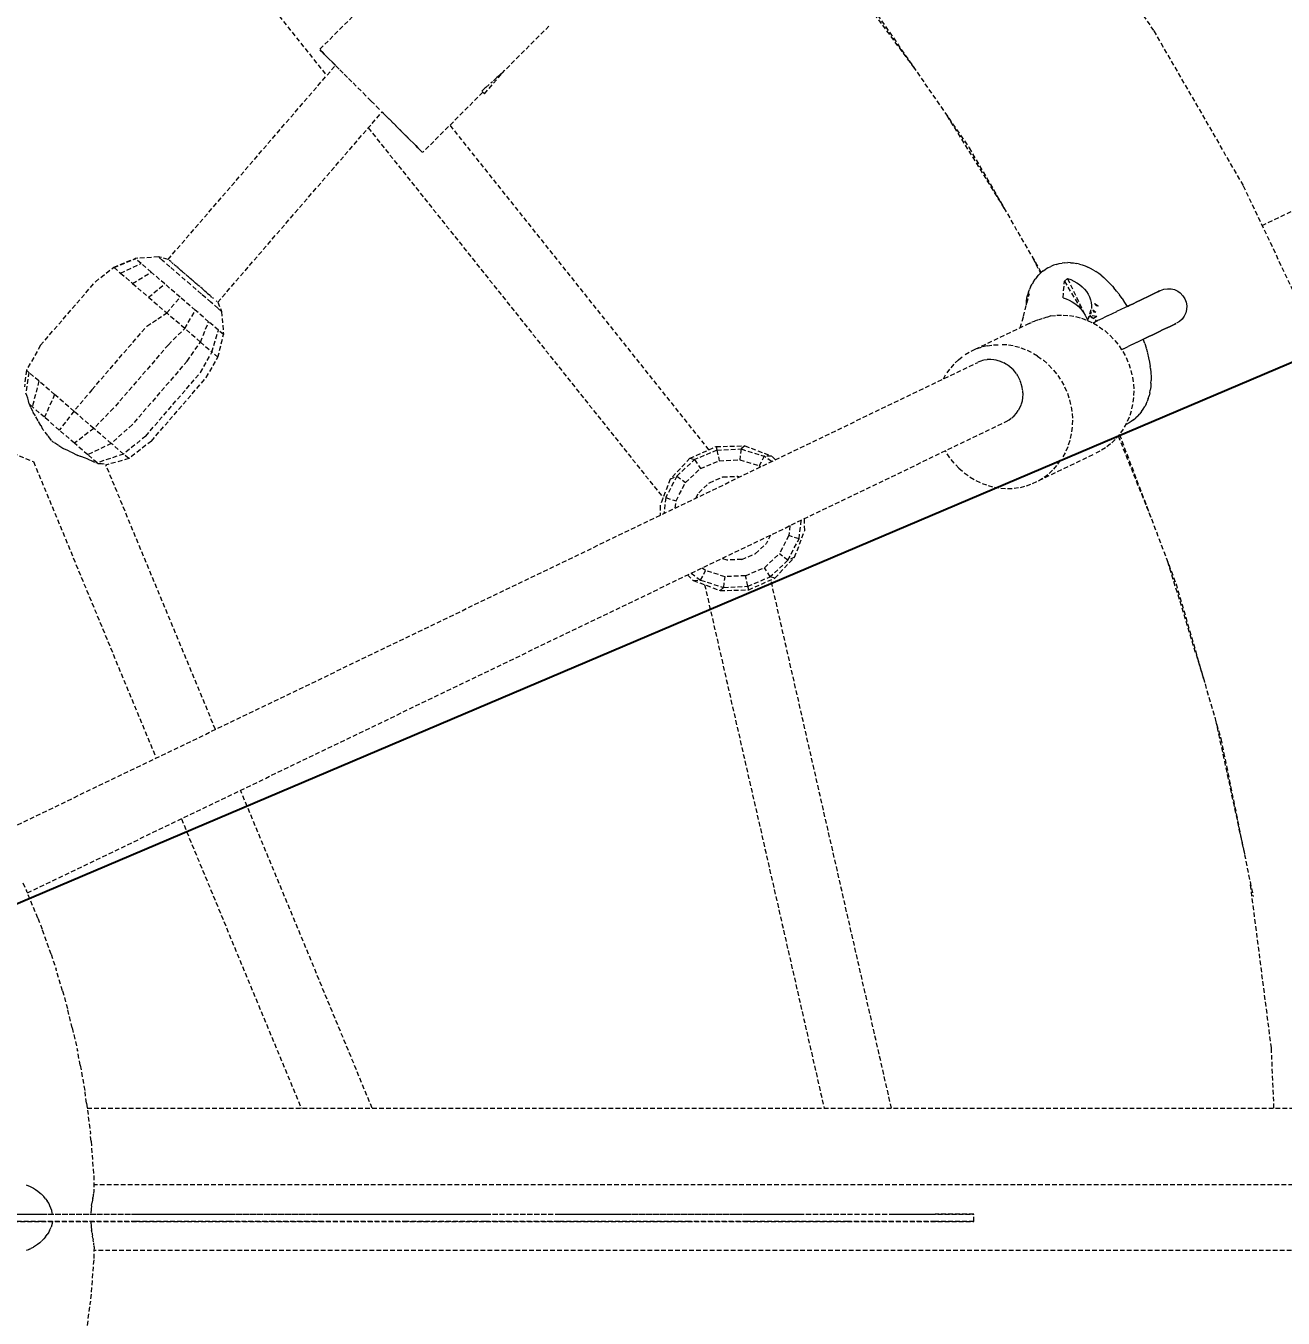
# Model space of a CAD drawing. Header units: millimetres. Extents: x -3111 to 2953, y -2449 to 2811.
# Drawn here: x 528 to 872.6, y 153.8 to 508 of the extents above; entities that cross this region are included whole.
import ezdxf

# ---------------------------------------------------------------- set-up
doc = ezdxf.new("R2010")
doc.units = ezdxf.units.MM
doc.linetypes.add('HIDDEN', pattern=[1.905, 1.27, -0.635])
for name, color, linetype in [('DIKOM_ЗОНА', 90, 'Continuous'), ('DIKOM_ОБЪЕКТ', 7, 'Continuous'), ('DIKOM_РАЗМЕР_ОБЪЕКТА', 7, 'Continuous')]:
    doc.layers.add(name, color=color, linetype=linetype)
doc.styles.add('style1', font='arialbd.ttf', dxfattribs={"width": 0.8})
doc.dimstyles.new('1-50', dxfattribs={"dimtxt": 300, "dimasz": 200, "dimexe": 100, "dimexo": 0, "dimgap": 100, "dimtad": 1, "dimtxsty": 'style1', "dimcen": 200, "dimclrd": 7, "dimclre": 7, "dimclrt": 7, "dimadec": 1, "dimazin": 2, "dimtfac": 1, "dimtmove": 0, "dimatfit": 2, "dimfxl": 0, "dimlwd": 25, "dimlwe": 18, "dimarcsym": 0})

# ---------------------------------------------------------------- blocks, each defined once
blk = doc.blocks.new('*D0')
at = {"layer": 'Defpoints', "color": 0, "transparency": 16777216}
for p in [(1362.98, 623.05), (-717.19, -260.39)]:
    blk.add_point(p, dxfattribs=at)
at = {"layer": 'DIKOM_РАЗМЕР_ОБЪЕКТА', "color": 7, "lineweight": 25, "transparency": 16777216}
for p, q in [((1362.98, 623.05), (2780.32, 1224.99)), ((-533.11, -182.21), (1178.9, 544.87))]:
    blk.add_line(p, q, dxfattribs=at)
at = {"layer": 'DIKOM_РАЗМЕР_ОБЪЕКТА', "color": 7, "transparency": 16777216}
for points in [[(1165.87, 575.55), (1191.93, 514.19), (1362.98, 623.05)], [(-546.14, -151.53), (-520.08, -212.89), (-717.19, -260.39)]]:
    blk.add_solid(points, dxfattribs=at)
at = {"layer": 'DIKOM_РАЗМЕР_ОБЪЕКТА', "color": 7, "transparency": 16777216, "insert": (2050.93, 1228.64), "char_height": 300, "attachment_point": 5, "rotation": 23.0107, "style": 'style1'}
blk.add_mtext('{\\fArial|b0|i0|c204|p34;\\H1.16667x;∅2260}', dxfattribs=at)

msp = doc.modelspace()

# ---------------------------------------------------------------- linework, layer by layer
at = {"layer": 'DIKOM_ЗОНА', "color": 3, "lineweight": 15}
msp.add_circle((322.894, 181.327), 2629.975, dxfattribs=at)
at = {"layer": 'DIKOM_ОБЪЕКТ', "color": 7, "linetype": 'HIDDEN', "lineweight": 15}
for p, q in [((809.358, 546.881), (837.196, 506.551)), ((643.173, 536.117), (608.524, 501.468)), ((591.476, 518.116), (610.457, 494.314)), ((753.75, 520.363), (771.651, 496.16)), ((761.477, 510.9), (786.574, 474.54)), ((671.4, 507.89), (658.583, 495.073)), ((837.196, 506.551), (861.698, 464.113)), ((866.849, 453.255), (976.561, 506.09)), ((608.893, 501.1), (608.647, 501.346)), ((608.647, 501.346), (608.893, 501.1)), ((609.273, 500.719), (608.893, 501.1)), ((608.893, 501.1), (609.273, 500.719)), ((609.783, 500.209), (609.273, 500.719)), ((609.273, 500.719), (609.783, 500.209)), ((610.407, 499.585), (609.783, 500.209)), ((609.783, 500.209), (610.407, 499.585)), ((611.13, 498.863), (610.407, 499.585)), ((610.407, 499.585), (611.13, 498.863)), ((566.987, 443.952), (612.875, 497.117)), ((611.941, 498.051), (611.13, 498.863)), ((611.13, 498.863), (611.941, 498.051)), ((612.872, 497.12), (611.941, 498.051)), ((611.941, 498.051), (612.872, 497.12)), ((613.905, 496.087), (612.872, 497.12)), ((615.013, 494.98), (613.905, 496.087)), ((616.167, 493.825), (615.013, 494.98)), ((617.353, 492.639), (616.167, 493.825)), ((618.592, 491.4), (617.353, 492.639)), ((653.73, 489.352), (659.2, 495.689)), ((654.094, 491.08), (655.492, 492.315)), ((655.492, 492.314), (655.939, 492.705)), ((657.081, 493.751), (656.07, 492.805)), ((657.551, 494.189), (657.082, 493.752)), ((657.551, 494.189), (657.738, 494.363)), ((657.738, 494.363), (658.238, 494.793)), ((658.238, 494.792), (658.587, 495.083)), ((619.886, 490.106), (618.592, 491.4)), ((621.234, 488.758), (619.886, 490.106)), ((622.638, 487.355), (621.234, 488.758)), ((653.264, 489.754), (636.751, 473.241)), ((653.641, 490.672), (652.947, 490.028)), ((653.324, 489.702), (653.044, 489.944)), ((653.532, 489.523), (653.324, 489.702)), ((653.384, 489.651), (653.73, 489.352)), ((653.832, 490.848), (653.642, 490.673)), ((654.094, 491.08), (653.832, 490.848)), ((622.638, 487.355), (624.041, 485.952)), ((624.041, 485.952), (625.389, 484.603)), ((580.617, 432.195), (625.638, 484.354)), ((626.683, 483.309), (625.389, 484.603)), ((625.638, 484.354), (626.683, 483.309)), ((627.922, 482.07), (626.683, 483.309)), ((626.683, 483.309), (627.922, 482.07)), ((629.108, 480.884), (627.922, 482.07)), ((627.922, 482.07), (629.108, 480.884)), ((780.469, 483.385), (796.49, 457.364)), ((621.876, 479.996), (702.694, 378.653)), ((630.263, 479.73), (629.108, 480.884)), ((629.108, 480.884), (630.263, 479.73)), ((631.37, 478.622), (630.263, 479.73)), ((630.263, 479.73), (631.37, 478.622)), ((632.403, 477.589), (631.37, 478.622)), ((631.37, 478.622), (632.403, 477.589)), ((715.252, 391.776), (644.281, 480.771)), ((633.334, 476.658), (632.403, 477.589)), ((632.403, 477.589), (633.334, 476.658)), ((634.145, 475.847), (633.334, 476.658)), ((633.334, 476.658), (634.145, 475.847)), ((634.868, 475.124), (634.145, 475.847)), ((634.145, 475.847), (634.868, 475.124)), ((635.492, 474.5), (634.868, 475.124)), ((634.868, 475.124), (635.492, 474.5)), ((636.002, 473.99), (635.492, 474.5)), ((635.492, 474.5), (636.002, 473.99)), ((636.382, 473.61), (636.002, 473.99)), ((636.002, 473.99), (636.382, 473.61)), ((636.629, 473.364), (636.382, 473.61)), ((636.382, 473.61), (636.629, 473.364)), ((786.574, 474.54), (806.335, 440.313)), ((861.698, 464.113), (882.705, 419.84)), ((392.429, 445.534), (530.084, 388.515)), ((552.097, 441.804), (558.013, 444.203)), ((552.176, 441.737), (558.079, 444.146)), ((553.967, 440.191), (559.594, 442.838)), ((564.357, 444.628), (558.013, 444.203)), ((559.594, 442.838), (558.079, 444.146)), ((562.376, 440.437), (559.594, 442.838)), ((566.991, 443.957), (564.357, 444.628)), ((565.49, 443.65), (564.405, 444.587)), ((567.483, 441.93), (565.49, 443.65)), ((567.435, 443.569), (567.288, 443.712)), ((567.718, 443.353), (567.505, 443.511)), ((568.06, 443.074), (567.851, 443.266)), ((568.413, 442.737), (568.168, 442.987)), ((804.003, 444.353), (806.131, 440.131)), ((810.376, 442.56), (811.213, 442.8)), ((811.213, 442.8), (812.073, 442.944)), ((812.768, 443.026), (812.073, 442.944)), ((812.768, 443.026), (813.629, 443.07)), ((814.364, 443.028), (813.629, 443.07)), ((814.364, 443.028), (815.212, 442.975)), ((815.212, 442.975), (816.048, 442.824)), ((816.796, 442.667), (816.048, 442.824)), ((547.06, 437.813), (552.097, 441.804)), ((552.176, 441.737), (553.967, 440.191)), ((553.967, 440.191), (557.256, 437.352)), ((557.256, 437.352), (562.376, 440.437)), ((566.088, 437.233), (562.376, 440.437)), ((570.143, 439.635), (567.483, 441.93)), ((568.847, 442.356), (568.526, 442.634)), ((569.024, 442.221), (568.847, 442.356)), ((569.273, 442.033), (569.024, 442.221)), ((569.756, 441.624), (569.392, 441.922)), ((569.935, 441.439), (569.793, 441.586)), ((570.349, 441.06), (569.935, 441.439)), ((573.148, 437.041), (570.143, 439.635)), ((570.513, 440.913), (570.349, 441.061)), ((570.969, 440.539), (570.513, 440.913)), ((571.154, 440.392), (570.969, 440.539)), ((571.627, 439.999), (571.212, 440.35)), ((571.798, 439.861), (571.627, 439.999)), ((572.282, 439.395), (571.817, 439.84)), ((572.582, 439.128), (572.282, 439.395)), ((805.117, 439.095), (805.694, 439.742)), ((805.694, 439.742), (806.341, 440.319)), ((806.868, 440.771), (806.341, 440.319)), ((806.868, 440.771), (807.58, 441.275)), ((808.173, 441.607), (807.58, 441.275)), ((808.173, 441.607), (808.962, 442.037)), ((809.724, 442.352), (808.962, 442.037)), ((810.376, 442.56), (809.724, 442.352)), ((816.796, 442.667), (817.591, 442.423)), ((817.591, 442.423), (818.357, 442.157)), ((818.357, 442.157), (819.095, 441.829)), ((819.872, 441.463), (819.095, 441.829)), ((820.676, 440.992), (819.872, 441.463)), ((820.676, 440.992), (821.315, 440.604)), ((822.115, 440.049), (821.315, 440.604)), ((822.932, 439.398), (822.115, 440.049)), ((822.932, 439.398), (823.453, 438.975)), ((532.032, 420.402), (547.06, 437.813)), ((557.256, 437.352), (561.645, 433.563)), ((561.645, 433.563), (566.088, 437.233)), ((570.283, 433.612), (566.088, 437.233)), ((573.088, 438.693), (572.582, 439.128)), ((573.454, 438.41), (573.088, 438.693)), ((576.137, 434.46), (573.148, 437.041)), ((573.627, 438.263), (573.454, 438.41)), ((573.826, 438.096), (573.627, 438.263)), ((574.082, 437.9), (573.826, 438.096)), ((574.325, 437.657), (574.082, 437.9)), ((574.509, 437.475), (574.325, 437.657)), ((574.992, 437.041), (574.51, 437.475)), ((575.181, 436.873), (574.992, 437.041)), ((575.673, 436.475), (575.181, 436.873)), ((576.329, 435.96), (575.862, 436.318)), ((576.509, 435.773), (576.345, 435.944)), ((576.939, 435.365), (576.509, 435.773)), ((802.792, 434.936), (803.094, 435.696)), ((803.398, 436.443), (803.094, 435.696)), ((803.398, 436.443), (803.798, 437.18)), ((804.175, 437.838), (803.798, 437.18)), ((804.175, 437.838), (804.667, 438.538)), ((805.117, 439.095), (804.667, 438.538)), ((812.323, 433.401), (812.684, 437.982)), ((812.684, 437.982), (813.543, 438.711)), ((812.684, 437.982), (817.136, 430.443)), ((813.543, 438.711), (818.32, 428.727)), ((813.543, 438.711), (814.432, 438.402)), ((814.432, 438.402), (815.284, 438.019)), ((815.284, 438.019), (816.092, 437.563)), ((816.092, 437.563), (816.846, 437.042)), ((816.846, 437.042), (817.537, 436.461)), ((817.537, 436.461), (818.159, 435.824)), ((818.159, 435.824), (818.703, 435.141)), ((824.252, 438.261), (823.453, 438.975)), ((825.059, 437.461), (824.252, 438.261)), ((825.87, 436.581), (825.059, 437.461)), ((825.87, 436.581), (826.221, 436.188)), ((826.996, 435.274), (826.221, 436.188)), ((839.029, 435.434), (839.95, 435.772)), ((839.95, 435.772), (840.919, 435.924)), ((840.919, 435.924), (841.899, 435.883)), ((841.899, 435.883), (842.853, 435.652)), ((842.853, 435.652), (843.743, 435.24)), ((561.645, 433.563), (566.606, 429.282)), ((566.606, 429.282), (570.283, 433.612)), ((574.455, 430.011), (570.283, 433.612)), ((578.749, 432.206), (576.137, 434.46)), ((577.103, 435.213), (576.939, 435.365)), ((577.535, 434.844), (577.103, 435.213)), ((577.797, 434.639), (577.535, 434.844)), ((577.808, 434.629), (578.23, 434.305)), ((578.576, 433.969), (578.293, 434.263)), ((579.024, 433.546), (578.706, 433.836)), ((580.67, 430.549), (578.749, 432.206)), ((579.402, 433.238), (579.147, 433.437)), ((580.327, 432.438), (580.169, 432.573)), ((580.6, 432.236), (581.666, 429.688)), ((801.451, 428.276), (803.075, 434.582)), ((802.247, 431.763), (802.255, 432.56)), ((802.255, 432.56), (802.36, 433.345)), ((802.36, 433.345), (802.562, 434.11)), ((802.792, 434.936), (802.562, 434.11)), ((812.323, 433.401), (813.189, 433.12)), ((813.189, 433.12), (814.025, 432.767)), ((814.025, 432.767), (814.821, 432.347)), ((814.821, 432.347), (815.569, 431.862)), ((818.703, 435.141), (819.166, 434.419)), ((819.166, 434.419), (819.54, 433.664)), ((819.54, 433.664), (819.823, 432.886)), ((819.823, 432.886), (820.01, 432.093)), ((820.01, 432.093), (820.101, 431.294)), ((827.766, 434.293), (826.996, 435.274)), ((828.526, 433.251), (827.766, 434.293)), ((829.273, 432.154), (828.526, 433.251)), ((829.963, 431.068), (829.273, 432.154)), ((832.532, 432.305), (831.503, 431.809)), ((831.503, 431.809), (832.532, 432.305)), ((833.504, 432.773), (832.532, 432.305)), ((832.532, 432.305), (833.504, 432.773)), ((834.413, 433.211), (833.504, 432.773)), ((833.504, 432.773), (834.413, 433.211)), ((835.253, 433.615), (834.413, 433.211)), ((834.413, 433.211), (835.253, 433.615)), ((836.019, 433.984), (835.253, 433.615)), ((835.253, 433.615), (836.019, 433.984)), ((836.706, 434.315), (836.019, 433.984)), ((836.019, 433.984), (836.706, 434.315)), ((837.311, 434.606), (836.706, 434.315)), ((836.706, 434.315), (837.311, 434.606)), ((837.829, 434.856), (837.311, 434.606)), ((837.311, 434.606), (837.829, 434.856)), ((838.258, 435.062), (837.829, 434.856)), ((837.829, 434.856), (838.258, 435.062)), ((838.594, 435.224), (838.258, 435.062)), ((838.258, 435.062), (838.594, 435.224)), ((838.835, 435.34), (838.594, 435.224)), ((838.594, 435.224), (838.835, 435.34)), ((843.743, 435.24), (844.438, 434.746)), ((844.438, 434.746), (845.16, 433.99)), ((845.16, 433.99), (845.709, 433.101)), ((845.709, 433.101), (846.043, 432.194)), ((846.043, 432.194), (846.196, 431.225)), ((564.139, 427.63), (566.606, 429.282)), ((571.54, 425.023), (566.606, 429.282)), ((571.54, 425.023), (574.455, 430.011)), ((578.102, 426.863), (574.455, 430.011)), ((581.666, 429.688), (580.67, 430.549)), ((581.666, 429.688), (582.173, 423.35)), ((800.527, 425.209), (801.635, 428.888)), ((802.279, 431.488), (802.247, 431.763)), ((808.967, 428.472), (810.574, 428.649)), ((810.574, 428.649), (812.324, 428.684)), ((812.324, 428.684), (814.044, 428.558)), ((814.044, 428.558), (815.733, 428.271)), ((815.569, 431.862), (816.262, 431.318)), ((816.262, 431.318), (816.893, 430.721)), ((816.893, 430.721), (817.455, 430.077)), ((817.455, 430.077), (817.943, 429.392)), ((817.943, 429.392), (818.35, 428.674)), ((818.35, 428.674), (819.048, 427.205)), ((819.048, 427.205), (820.094, 430.498)), ((819.048, 427.205), (819.987, 429.542)), ((819.048, 427.205), (819.786, 428.947)), ((819.484, 428.234), (819.693, 428.542)), ((821.544, 428.291), (819.693, 428.542)), ((819.693, 428.542), (820.665, 427.74)), ((819.693, 428.542), (820.176, 427.941)), ((819.987, 429.542), (819.786, 428.947)), ((820.101, 431.294), (820.094, 430.498)), ((820.469, 430.138), (821.253, 429.448)), ((820.469, 430.138), (820.751, 429.516)), ((821.253, 429.448), (820.751, 429.516)), ((820.891, 431.888), (822.039, 431.152)), ((820.891, 431.888), (821.455, 431.232)), ((822.039, 431.152), (821.455, 431.232)), ((825.734, 429.031), (824.504, 428.439)), ((826.947, 429.616), (825.734, 429.031)), ((828.138, 430.189), (826.947, 429.616)), ((829.3, 430.748), (828.138, 430.189)), ((830.423, 431.29), (829.3, 430.748)), ((829.963, 431.068), (830.423, 431.29)), ((831.503, 431.809), (830.423, 431.29)), ((830.423, 431.29), (831.503, 431.809)), ((845.928, 429.291), (845.516, 428.4)), ((846.157, 430.245), (845.928, 429.291)), ((846.196, 431.225), (846.157, 430.245)), ((546.136, 408.228), (561.165, 425.639)), ((561.165, 425.639), (564.139, 427.63)), ((567.063, 420.548), (571.54, 425.023)), ((575.851, 421.302), (571.54, 425.023)), ((575.851, 421.302), (578.102, 426.863)), ((580.782, 424.55), (578.102, 426.863)), ((803.025, 426.419), (788.17, 419.225)), ((800.548, 425.219), (800.761, 425.684)), ((803.025, 426.419), (803.647, 426.699)), ((803.873, 426.801), (804.479, 427.043)), ((804.479, 427.043), (804.689, 427.127)), ((804.778, 427.163), (805.354, 427.369)), ((805.354, 427.369), (805.62, 427.464)), ((805.753, 427.512), (806.264, 427.678)), ((806.264, 427.678), (806.606, 427.789)), ((806.73, 427.831), (807.199, 427.972)), ((807.199, 427.972), (807.639, 428.104)), ((807.711, 428.127), (808.151, 428.252)), ((808.151, 428.252), (808.698, 428.407)), ((808.967, 428.472), (808.712, 428.411)), ((815.733, 428.271), (817.392, 427.822)), ((817.392, 427.822), (819.021, 427.213)), ((819.021, 427.213), (820.619, 426.442)), ((820.665, 427.74), (820.176, 427.941)), ((820.802, 426.656), (820.489, 426.505)), ((820.619, 426.442), (822.188, 425.51)), ((821.544, 428.291), (820.665, 427.74)), ((822.031, 427.248), (820.802, 426.656)), ((821.191, 427.403), (821.538, 427.01)), ((821.191, 427.403), (821.395, 426.942)), ((821.191, 427.403), (821.35, 426.92)), ((823.268, 427.843), (822.031, 427.248)), ((822.188, 425.51), (823.726, 424.417)), ((824.504, 428.439), (823.268, 427.843)), ((841.056, 425.311), (840.368, 424.979)), ((840.368, 424.979), (841.056, 425.311)), ((841.661, 425.602), (841.056, 425.311)), ((841.056, 425.311), (841.661, 425.602)), ((842.179, 425.852), (841.661, 425.602)), ((841.661, 425.602), (842.179, 425.852)), ((842.608, 426.058), (842.179, 425.852)), ((842.179, 425.852), (842.608, 426.058)), ((842.944, 426.22), (842.608, 426.058)), ((842.608, 426.058), (842.944, 426.22)), ((843.186, 426.336), (842.944, 426.22)), ((842.944, 426.22), (843.186, 426.336)), ((844.217, 426.941), (843.38, 426.43)), ((844.938, 427.607), (844.217, 426.941)), ((845.516, 428.4), (844.938, 427.607)), ((579.02, 418.566), (580.782, 424.55)), ((580.664, 417.147), (582.173, 423.35)), ((582.173, 423.35), (580.782, 424.55)), ((823.726, 424.417), (825.188, 423.104)), ((825.188, 423.104), (826.504, 421.715)), ((826.504, 421.715), (827.673, 420.249)), ((833.643, 421.741), (832.481, 421.181)), ((834.768, 422.282), (833.643, 421.741)), ((834.301, 422.058), (834.768, 422.282)), ((834.697, 420.913), (834.301, 422.058)), ((835.848, 422.803), (834.768, 422.282)), ((834.768, 422.282), (835.848, 422.803)), ((836.878, 423.299), (835.848, 422.803)), ((835.848, 422.803), (836.878, 423.299)), ((837.851, 423.767), (836.878, 423.299)), ((836.878, 423.299), (837.851, 423.767)), ((838.76, 424.205), (837.851, 423.767)), ((837.851, 423.767), (838.76, 424.205)), ((839.601, 424.61), (838.76, 424.205)), ((838.76, 424.205), (839.601, 424.61)), ((840.368, 424.979), (839.601, 424.61)), ((839.601, 424.61), (840.368, 424.979)), ((532.032, 420.402), (528.156, 413.573)), ((567.063, 420.548), (552.035, 403.137)), ((572.229, 416.089), (575.851, 421.302)), ((575.851, 421.302), (579.02, 418.566)), ((575.878, 412.94), (579.02, 418.566)), ((580.664, 417.147), (579.02, 418.566)), ((786.56, 418.44), (785.038, 417.506)), ((788.17, 419.225), (786.56, 418.44)), ((789.828, 419.839), (788.17, 419.225)), ((791.504, 420.263), (789.828, 419.839)), ((791.504, 420.263), (793.258, 420.51)), ((793.258, 420.51), (795.066, 420.586)), ((796.881, 420.491), (795.066, 420.586)), ((798.654, 420.224), (796.881, 420.491)), ((800.361, 419.785), (798.654, 420.224)), ((802.038, 419.176), (800.361, 419.785)), ((803.687, 418.394), (802.038, 419.176)), ((805.309, 417.441), (803.687, 418.394)), ((827.673, 420.249), (828.695, 418.706)), ((828.844, 419.43), (828.368, 419.2)), ((828.695, 418.706), (829.572, 417.085)), ((830.074, 420.022), (828.844, 419.43)), ((831.289, 420.607), (830.074, 420.022)), ((832.481, 421.181), (831.289, 420.607)), ((834.697, 420.913), (835.093, 419.645)), ((835.093, 419.645), (835.472, 418.249)), ((835.472, 418.249), (835.771, 416.991)), ((520.578, 286.514), (788.907, 415.735)), ((572.229, 416.089), (557.201, 398.678)), ((577.452, 411.581), (580.664, 417.147)), ((782.384, 415.241), (781.217, 413.875)), ((783.646, 416.443), (782.384, 415.241)), ((783.646, 416.443), (785.038, 417.506)), ((789.742, 416.079), (788.925, 415.742)), ((790.249, 416.221), (789.76, 416.084)), ((790.615, 416.324), (790.249, 416.221)), ((791.513, 416.467), (790.632, 416.327)), ((792.197, 416.496), (791.531, 416.468)), ((792.426, 416.507), (792.197, 416.496)), ((793.344, 416.442), (792.495, 416.502)), ((793.96, 416.328), (793.362, 416.439)), ((794.224, 416.28), (793.96, 416.328)), ((795.15, 416.004), (794.273, 416.269)), ((795.569, 415.827), (795.167, 415.997)), ((795.809, 415.725), (795.569, 415.827)), ((796.017, 415.637), (795.809, 415.725)), ((796.846, 415.175), (796.033, 415.627)), ((797.034, 415.043), (796.862, 415.164)), ((797.263, 414.882), (797.034, 415.043)), ((797.629, 414.625), (797.263, 414.882)), ((798.355, 413.993), (797.643, 414.612)), ((805.309, 417.441), (806.904, 416.316)), ((806.904, 416.316), (808.366, 415.003)), ((808.366, 415.003), (809.681, 413.614)), ((829.572, 417.085), (830.313, 415.346)), ((830.313, 415.346), (830.911, 413.517)), ((835.771, 416.991), (836.012, 415.774)), ((836.012, 415.774), (836.193, 414.603)), ((836.253, 414.047), (836.193, 414.603)), ((528.156, 413.573), (527.59, 409.032)), ((528.839, 412.984), (528.003, 407.327)), ((528.839, 412.984), (528.156, 413.573)), ((531.556, 410.639), (528.839, 412.984)), ((560.849, 395.529), (575.878, 412.94)), ((562.423, 394.17), (577.452, 411.581)), ((779.499, 411.204), (780.169, 412.382)), ((781.217, 413.875), (780.169, 412.382)), ((798.602, 413.728), (798.381, 413.964)), ((799.015, 413.286), (798.602, 413.728)), ((799.581, 412.541), (799.027, 413.271)), ((799.792, 412.204), (799.613, 412.496)), ((800.111, 411.682), (799.792, 412.204)), ((800.534, 410.804), (800.12, 411.665)), ((809.681, 413.614), (810.85, 412.148)), ((810.85, 412.148), (811.873, 410.605)), ((830.911, 413.517), (831.354, 411.646)), ((831.354, 411.646), (831.627, 409.782)), ((836.253, 414.047), (836.378, 412.882)), ((836.378, 412.882), (836.44, 411.779)), ((836.44, 411.779), (836.436, 410.747)), ((528.274, 406.685), (528.003, 407.326)), ((531.556, 410.639), (529.785, 403.535)), ((535.891, 406.897), (531.556, 410.639)), ((546.136, 408.228), (541.187, 402.326)), ((800.759, 410.185), (800.575, 410.693)), ((800.867, 409.889), (800.759, 410.185)), ((801.104, 408.948), (800.871, 409.87)), ((801.214, 408.206), (801.107, 408.928)), ((801.245, 407.99), (801.214, 408.206)), ((801.274, 407.339), (801.246, 407.971)), ((801.274, 407.339), (801.287, 407.028)), ((811.873, 410.605), (812.75, 408.983)), ((812.75, 408.983), (813.491, 407.245)), ((831.627, 409.782), (831.719, 407.948)), ((831.719, 407.948), (831.635, 406.08)), ((836.081, 407.407), (835.871, 406.56)), ((836.081, 407.407), (836.205, 408.154)), ((836.341, 409.064), (836.205, 408.154)), ((836.411, 410.058), (836.341, 409.064)), ((836.411, 410.058), (836.436, 410.747)), ((528.53, 405.956), (528.283, 406.663)), ((528.756, 405.169), (528.538, 405.932)), ((528.949, 404.329), (528.762, 405.144)), ((529.785, 403.535), (528.966, 404.243)), ((529.409, 403.316), (528.966, 404.242)), ((535.891, 406.897), (533.103, 400.672)), ((541.187, 402.326), (535.891, 406.897)), ((800.813, 404.213), (800.473, 403.363)), ((801.068, 405.119), (800.828, 404.26)), ((801.226, 406.055), (801.073, 405.137)), ((801.286, 407.01), (801.229, 406.074)), ((813.491, 407.245), (814.089, 405.416)), ((814.089, 405.416), (814.531, 403.545)), ((831.384, 404.211), (830.972, 402.391)), ((831.635, 406.08), (831.384, 404.211)), ((835.052, 404.293), (834.692, 403.609)), ((835.052, 404.293), (835.367, 405.035)), ((835.651, 405.808), (835.367, 405.035)), ((835.651, 405.808), (835.871, 406.56)), ((529.895, 402.24), (529.423, 403.286)), ((533.103, 400.672), (529.785, 403.535)), ((529.994, 402.009), (529.909, 402.21)), ((530.614, 401.041), (529.994, 402.009)), ((531.405, 399.729), (530.653, 400.979)), ((537.154, 397.175), (533.103, 400.672)), ((541.187, 402.326), (537.154, 397.175)), ((546.636, 397.622), (541.187, 402.326)), ((552.035, 403.137), (546.636, 397.622)), ((797.509, 399.958), (798.117, 400.395)), ((798.243, 400.486), (798.901, 401.086)), ((798.915, 401.099), (799.503, 401.774)), ((799.514, 401.788), (800.025, 402.53)), ((800.464, 403.347), (800.036, 402.546)), ((814.531, 403.545), (814.804, 401.681)), ((814.804, 401.681), (814.896, 399.847)), ((830.41, 400.667), (829.684, 399.038)), ((830.972, 402.391), (830.41, 400.667)), ((831.647, 399.973), (832.28, 400.531)), ((832.797, 401.012), (832.28, 400.531)), ((832.797, 401.012), (833.359, 401.63)), ((833.802, 402.226), (833.359, 401.63)), ((833.802, 402.226), (834.286, 402.892)), ((834.286, 402.892), (834.692, 403.609)), ((528.439, 270.322), (796.717, 399.518)), ((532.129, 398.438), (531.422, 399.7)), ((532.698, 397.346), (532.158, 398.385)), ((532.919, 397.083), (532.698, 397.346)), ((534.047, 395.644), (532.94, 397.056)), ((541.324, 393.576), (537.154, 397.175)), ((546.636, 397.622), (541.324, 393.576)), ((551.41, 393.503), (546.636, 397.622)), ((557.201, 398.678), (551.41, 393.503)), ((796.718, 399.518), (797.494, 399.949)), ((814.813, 397.979), (814.561, 396.11)), ((814.896, 399.847), (814.813, 397.979)), ((828.784, 397.457), (827.737, 395.965)), ((829.684, 399.038), (828.784, 397.457)), ((830.417, 399.156), (829.626, 398.717)), ((830.957, 399.488), (830.417, 399.156)), ((831.647, 399.973), (830.957, 399.488)), ((534.27, 395.339), (534.058, 395.629)), ((535.046, 394.276), (534.27, 395.339)), ((535.494, 393.883), (535.097, 394.201)), ((535.767, 393.725), (535.494, 393.883)), ((536.969, 392.953), (535.769, 393.724)), ((544.975, 390.424), (541.324, 393.576)), ((551.41, 393.503), (544.975, 390.424)), ((554.78, 390.593), (551.41, 393.503)), ((560.849, 395.529), (554.78, 390.593)), ((562.423, 394.17), (556.234, 389.338)), ((814.15, 394.289), (813.587, 392.566)), ((814.561, 396.11), (814.15, 394.289)), ((825.308, 393.396), (823.916, 392.333)), ((826.569, 394.598), (825.308, 393.396)), ((827.737, 395.965), (826.569, 394.598)), ((827.401, 395.572), (836.354, 373.292)), ((827.749, 395.982), (843.271, 355.054)), ((538.117, 392.156), (537.07, 392.888)), ((538.355, 392.064), (538.118, 392.156)), ((539.54, 391.554), (538.376, 392.055)), ((539.87, 391.396), (539.54, 391.553)), ((539.87, 391.396), (540.716, 390.993)), ((540.741, 390.982), (541.917, 390.37)), ((541.945, 390.355), (542.227, 390.196)), ((543.013, 389.935), (542.228, 390.196)), ((543.322, 389.823), (543.039, 389.926)), ((544.049, 389.557), (543.322, 389.823)), ((547.554, 388.198), (544.975, 390.424)), ((554.78, 390.593), (547.554, 388.198)), ((556.234, 389.338), (554.78, 390.593)), ((710.028, 389.439), (717.195, 392.646)), ((717.421, 391.656), (711.306, 389.078)), ((717.195, 392.646), (725.044, 392.866)), ((717.195, 392.646), (717.421, 391.656)), ((717.421, 391.656), (724.05, 391.987)), ((717.421, 391.656), (718.077, 388.781)), ((724.05, 391.987), (723.683, 389.061)), ((725.044, 392.866), (724.05, 391.987)), ((724.05, 391.987), (730.392, 390.03)), ((725.044, 392.866), (732.381, 390.066)), ((730.392, 390.03), (729.046, 387.407)), ((732.381, 390.066), (730.392, 390.03)), ((732.389, 388.518), (730.392, 390.03)), ((733.469, 389.037), (732.381, 390.066)), ((780.258, 391.133), (780.062, 391.497)), ((781.281, 389.59), (780.258, 391.133)), ((782.45, 388.125), (781.281, 389.59)), ((803.962, 382.513), (820.784, 390.614)), ((812.862, 390.936), (811.962, 389.356)), ((813.587, 392.566), (812.862, 390.936)), ((822.394, 391.399), (820.784, 390.614)), ((823.916, 392.333), (822.394, 391.399)), ((530.084, 388.515), (563.727, 307.294)), ((545.049, 389.157), (544.076, 389.547)), ((545.999, 388.74), (545.076, 389.146)), ((546.884, 388.314), (546.025, 388.728)), ((547.618, 388.075), (547.169, 388.198)), ((547.738, 388.04), (547.554, 388.198)), ((547.738, 388.04), (548.198, 388.025)), ((548.215, 388.025), (548.694, 387.98)), ((548.709, 387.978), (549.116, 387.907)), ((549.463, 387.809), (549.129, 387.905)), ((556.234, 389.338), (549.879, 387.575)), ((579.97, 315.116), (549.949, 387.594)), ((710.028, 389.439), (704.633, 383.733)), ((706.441, 384.564), (711.306, 389.078)), ((708.791, 382.784), (712.905, 386.601)), ((710.028, 389.439), (711.306, 389.078)), ((711.306, 389.078), (712.905, 386.601)), ((712.905, 386.601), (718.077, 388.781)), ((718.077, 388.781), (723.683, 389.061)), ((723.683, 389.061), (729.046, 387.407)), ((729.046, 387.407), (729.449, 387.101)), ((783.766, 386.735), (782.45, 388.125)), ((783.766, 386.735), (785.228, 385.422)), ((808.486, 385.295), (809.747, 386.497)), ((809.747, 386.497), (810.915, 387.864)), ((810.915, 387.864), (811.962, 389.356)), ((704.633, 383.733), (701.832, 376.397)), ((706.441, 384.564), (703.413, 378.658)), ((704.633, 383.733), (706.441, 384.564)), ((706.23, 377.789), (708.791, 382.784)), ((706.441, 384.564), (708.791, 382.784)), ((712.444, 380.017), (715.392, 382.751)), ((715.392, 382.751), (719.097, 384.313)), ((719.097, 384.313), (723.113, 384.514)), ((723.113, 384.514), (723.7, 384.333)), ((785.228, 385.422), (786.822, 384.297)), ((786.822, 384.297), (788.444, 383.344)), ((788.444, 383.344), (790.093, 382.563)), ((790.093, 382.563), (791.77, 381.953)), ((802.304, 381.899), (803.962, 382.513)), ((803.962, 382.513), (805.572, 383.297)), ((805.572, 383.297), (807.094, 384.232)), ((807.094, 384.232), (808.486, 385.295)), ((711.692, 378.55), (712.444, 380.017)), ((791.77, 381.953), (793.477, 381.514)), ((793.477, 381.514), (795.251, 381.247)), ((795.251, 381.247), (797.065, 381.152)), ((797.065, 381.152), (798.874, 381.228)), ((798.874, 381.228), (800.628, 381.475)), ((800.628, 381.475), (802.304, 381.899)), ((701.832, 376.397), (701.905, 373.837)), ((703.413, 378.658), (702.867, 374.3)), ((703.413, 378.658), (706.23, 377.789)), ((705.981, 375.8), (706.23, 377.789)), ((739.934, 367.393), (740.571, 372.479)), ((741.514, 369.654), (741.423, 372.89)), ((732.12, 368.409), (730.903, 366.035)), ((737.457, 370.979), (737.116, 368.262)), ((738.714, 362.318), (741.514, 369.654)), ((727.955, 363.3), (730.903, 366.035)), ((737.116, 368.262), (734.556, 363.268)), ((736.906, 361.487), (739.934, 367.393)), ((739.934, 367.393), (737.116, 368.262)), ((720.234, 361.537), (718.78, 361.985)), ((724.25, 361.738), (720.234, 361.537)), ((724.25, 361.738), (727.955, 363.3)), ((730.441, 359.45), (734.556, 363.268)), ((736.906, 361.487), (732.041, 356.973)), ((733.319, 356.612), (738.714, 362.318)), ((736.906, 361.487), (734.556, 363.268)), ((738.714, 362.318), (736.906, 361.487)), ((710.406, 357.952), (712.955, 356.021)), ((712.955, 356.021), (714.3, 358.644)), ((714.3, 358.644), (713.345, 359.368)), ((719.664, 356.99), (714.3, 358.644)), ((725.27, 357.27), (730.441, 359.45)), ((732.041, 356.973), (730.441, 359.45)), ((840.94, 361.199), (851.101, 328.023)), ((709.399, 357.467), (710.966, 355.985)), ((710.966, 355.985), (712.955, 356.021)), ((710.966, 355.985), (718.302, 353.185)), ((712.955, 356.021), (719.297, 354.064)), ((714.071, 354.8), (746.821, 211.316)), ((719.297, 354.064), (719.664, 356.99)), ((719.297, 354.064), (725.926, 354.395)), ((725.27, 357.27), (719.664, 356.99)), ((725.926, 354.395), (725.27, 357.27)), ((725.926, 354.395), (732.041, 356.973)), ((726.152, 353.405), (725.926, 354.395)), ((726.152, 353.405), (733.319, 356.612)), ((733.319, 356.612), (732.041, 356.973)), ((765.283, 211.316), (732.232, 356.126)), ((843.271, 355.054), (855.563, 312.618)), ((718.302, 353.185), (719.297, 354.064)), ((718.302, 353.185), (726.152, 353.405)), ((854.108, 317.638), (862.252, 279.851)), ((855.563, 312.618), (864.4, 269.33)), ((622.967, 211.312), (586.869, 298.46)), ((570.626, 290.638), (603.484, 211.312)), ((527.208, 273.058), (528.15, 271.028)), ((869.422, 227.843), (863.619, 273.155)), ((531.282, 263.381), (528.15, 271.028)), ((531.282, 263.381), (532.496, 260.343)), ((534.9, 253.523), (532.496, 260.343)), ((534.9, 253.523), (536.286, 249.448)), ((538.051, 243.507), (536.286, 249.448)), ((538.051, 243.507), (539.51, 238.372)), ((540.729, 233.353), (539.51, 238.372)), ((540.729, 233.353), (542.159, 227.146)), ((542.928, 223.086), (542.159, 227.146)), ((870.124, 211.319), (869.422, 227.843)), ((542.928, 223.086), (544.227, 215.797)), ((544.644, 212.726), (544.227, 215.797)), ((544.644, 212.726), (545.708, 204.358)), ((544.824, 211.31), (1192.9, 211.327)), ((545.872, 202.298), (545.708, 204.358)), ((545.872, 202.298), (546.598, 192.857)), ((546.598, 192.857), (546.689, 189.332)), ((528.114, 190.328), (528.755, 190.081)), ((528.755, 190.081), (529.03, 189.961)), ((529.03, 189.961), (529.393, 189.787)), ((529.393, 189.787), (530.097, 189.403)), ((530.097, 189.403), (530.645, 189.061)), ((530.645, 189.061), (531.253, 188.632)), ((531.253, 188.632), (531.838, 188.161)), ((531.838, 188.161), (532.284, 187.757)), ((546.559, 187.83), (546.502, 187.55)), ((546.648, 188.515), (546.59, 188.071)), ((546.678, 188.725), (546.648, 188.515)), ((1155.374, 190.329), (546.663, 190.327)), ((546.681, 189.172), (546.681, 188.769)), ((532.396, 187.651), (532.928, 187.103)), ((533.423, 186.523), (532.928, 187.103)), ((533.423, 186.523), (533.867, 185.914)), ((534.265, 185.274), (533.867, 185.914)), ((534.5, 184.842), (534.265, 185.274)), ((534.614, 184.612), (534.5, 184.842)), ((534.898, 183.942), (534.614, 184.612)), ((546.006, 184.569), (545.905, 183.629)), ((546.027, 184.697), (546.144, 185.488)), ((546.259, 186.217), (546.15, 185.538)), ((546.295, 186.42), (546.259, 186.217)), ((546.344, 186.633), (546.298, 186.436)), ((546.344, 186.634), (546.396, 186.893)), ((546.451, 187.275), (546.396, 186.893)), ((546.502, 187.55), (546.453, 187.289)), ((379.844, 182.327), (787.824, 182.327)), ((506.729, 182.327), (532.538, 182.327)), ((532.538, 182.327), (558.174, 182.327)), ((535.112, 183.278), (534.898, 183.942)), ((535.261, 182.618), (535.112, 183.278)), ((535.3, 182.327), (535.261, 182.618)), ((545.898, 183.553), (545.849, 182.612)), ((558.174, 182.327), (584.113, 182.327)), ((584.113, 182.327), (609.301, 182.327)), ((609.301, 182.327), (632.453, 182.327)), ((632.453, 182.327), (654.019, 182.327)), ((654.019, 182.327), (674.115, 182.327)), ((674.115, 182.327), (692.718, 182.327)), ((692.718, 182.327), (709.872, 182.327)), ((709.872, 182.327), (725.698, 182.327)), ((725.698, 182.327), (740.077, 182.327)), ((740.077, 182.327), (753.318, 182.327)), ((753.318, 182.327), (765.75, 182.327)), ((765.75, 182.327), (777.259, 182.327)), ((787.824, 182.327), (777.259, 182.327)), ((787.824, 180.327), (787.824, 182.327)), ((347.485, 180.327), (787.824, 180.327)), ((532.538, 180.327), (506.729, 180.327)), ((558.174, 180.327), (532.538, 180.327)), ((534.264, 177.376), (533.863, 176.733)), ((534.501, 177.811), (534.264, 177.376)), ((534.501, 177.811), (534.614, 178.042)), ((534.614, 178.042), (534.9, 178.715)), ((535.114, 179.381), (534.9, 178.715)), ((535.34, 180.327), (535.114, 179.381)), ((535.262, 180.039), (535.114, 179.381)), ((535.333, 180.327), (535.262, 180.039)), ((535.301, 180.327), (535.262, 180.039)), ((545.849, 180.042), (545.903, 179.101)), ((545.905, 179.084), (545.942, 178.749)), ((545.942, 178.747), (546.003, 178.084)), ((546.005, 178.067), (546.039, 177.836)), ((546.144, 177.165), (546.039, 177.836)), ((546.151, 177.115), (546.227, 176.682)), ((584.113, 180.327), (558.174, 180.327)), ((609.301, 180.327), (584.113, 180.327)), ((632.453, 180.327), (609.301, 180.327)), ((654.019, 180.327), (632.453, 180.327)), ((674.115, 180.327), (654.019, 180.327)), ((692.718, 180.327), (674.115, 180.327)), ((709.872, 180.327), (692.718, 180.327)), ((725.698, 180.327), (709.872, 180.327)), ((740.077, 180.327), (725.698, 180.327)), ((753.318, 180.327), (740.077, 180.327)), ((765.75, 180.327), (753.318, 180.327)), ((777.259, 180.327), (765.75, 180.327)), ((787.824, 180.327), (777.259, 180.327)), ((530.619, 173.573), (530.097, 173.249)), ((531.183, 173.968), (530.619, 173.573)), ((531.823, 174.478), (531.183, 173.968)), ((532.284, 174.895), (531.823, 174.478)), ((532.919, 175.539), (532.384, 174.99)), ((533.387, 176.084), (532.919, 175.539)), ((533.387, 176.084), (533.863, 176.733)), ((546.227, 176.682), (546.274, 176.347)), ((546.396, 175.761), (546.295, 176.219)), ((546.396, 175.76), (546.453, 175.395)), ((546.577, 174.71), (546.471, 175.27)), ((546.678, 173.915), (546.612, 174.413)), ((546.688, 173.368), (546.689, 173.727)), ((528.739, 172.564), (528.111, 172.323)), ((529.028, 172.691), (528.739, 172.564)), ((529.028, 172.691), (529.368, 172.852)), ((529.994, 173.189), (529.368, 172.852)), ((546.689, 173.319), (546.598, 169.795)), ((1154.947, 172.325), (546.663, 172.327)), ((546.598, 169.795), (545.872, 160.354)), ((545.872, 160.354), (545.708, 158.294)), ((544.644, 149.925), (545.708, 158.294))]:
    msp.add_line(p, q, dxfattribs=at)

# ---------------------------------------------------------------- dimensions: what is measured, and where the dimension line sits
at = {"layer": 'DIKOM_РАЗМЕР_ОБЪЕКТА'}
dim = msp.add_diameter_dim_2p(p1=(-717.193, -260.394), p2=(1362.983, 623.048), text='{\\fArial|b0|i0|c204|p34;\\H1.16667x;<>}', dimstyle='1-50', dxfattribs=at)
dim.commit()
dim.dimension.update_dxf_attribs({"geometry": '*D0', "text_midpoint": (2163.697, 963.108), "dimtype": 163})

doc.saveas('drawing.dxf')
